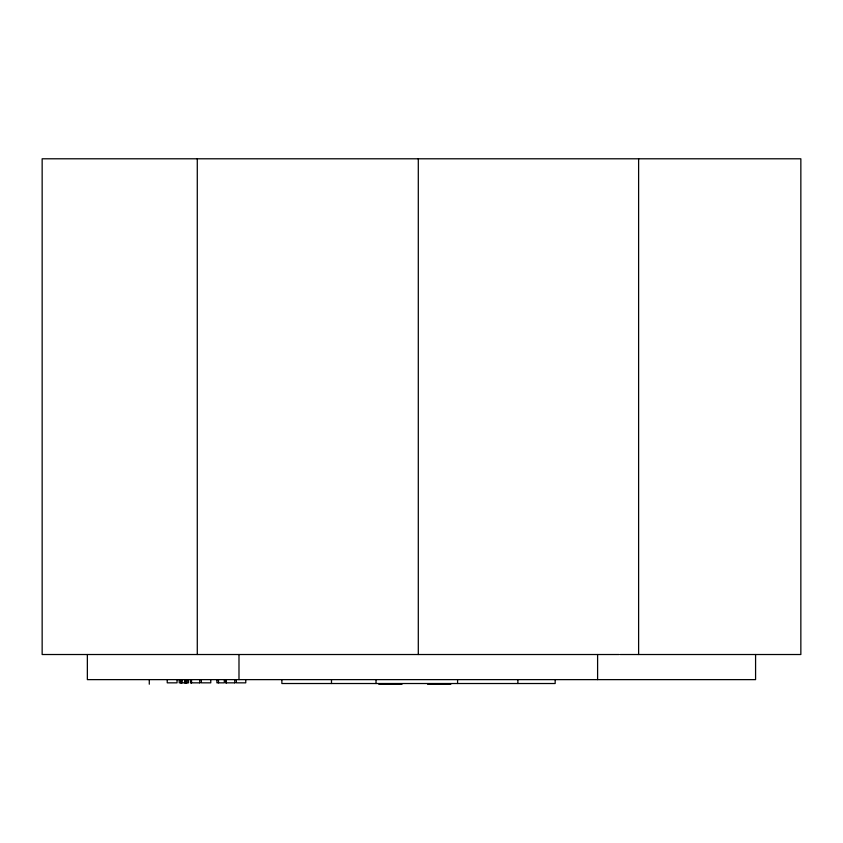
<?xml version="1.0" encoding="UTF-8"?>
<svg xmlns="http://www.w3.org/2000/svg" width="843" height="843" viewBox="0 0 843 843"><rect width="100%" height="100%" fill="white"/><g stroke="black" fill="none" stroke-linecap="round" stroke-linejoin="round"><path stroke-width="1.26" d="M619.236 654.516L42.15 654.516L42.15 158.79L800.85 158.79L800.85 654.516L620.237 654.516M457.939 679.627L755.581 679.627L755.581 654.516M200.097 682.841L190.644 682.841L190.644 679.627M235.102 682.841L225.661 682.841L225.661 679.627M378.749 684.21L402.048 684.21M427.538 684.21L450.836 684.21M638.615 158.79L638.615 654.516M597.603 654.516L597.603 679.627M555.168 679.627L555.168 683.515L281.868 683.515L281.868 679.627M517.887 679.627L517.887 683.515M457.58 683.515L457.58 679.627L87.356 679.627L87.356 654.516M418.297 158.79L418.297 654.516M376.031 679.627L376.031 683.515M331.489 679.627L331.489 683.515M245.766 679.627L245.766 682.841L236.367 682.841L236.367 679.627M238.99 654.516L238.99 679.627M234.754 679.627L234.754 682.841M224.322 679.627L224.322 682.841L216.904 682.841L216.904 679.627M218.485 679.627L218.485 682.841M210.761 679.627L210.761 682.841L201.351 682.841L201.351 679.627M199.738 679.627L199.738 682.841M197.283 158.79L197.283 654.516M191.519 679.627L191.519 682.841M191.203 679.627L191.203 682.841M191.098 679.627L191.098 682.841M188.569 679.627L188.569 682.841L179.232 682.841L179.232 679.627M186.998 679.627L186.998 682.841M186.577 679.627L186.577 682.841M186.261 679.627L186.261 682.841M185.829 679.627L185.829 682.841M185.27 679.627L185.27 682.841M184.596 679.627L184.596 682.841M182.077 679.627L182.077 682.841M181.477 679.627L181.477 682.841M181.087 679.627L181.087 682.841M180.802 679.627L180.802 682.841M177.051 679.627L177.051 682.841L167.23 682.841L167.23 679.627M149.285 679.627L149.285 684.21M226.219 682.841L226.219 679.627L226.114 682.841"/></g></svg>
